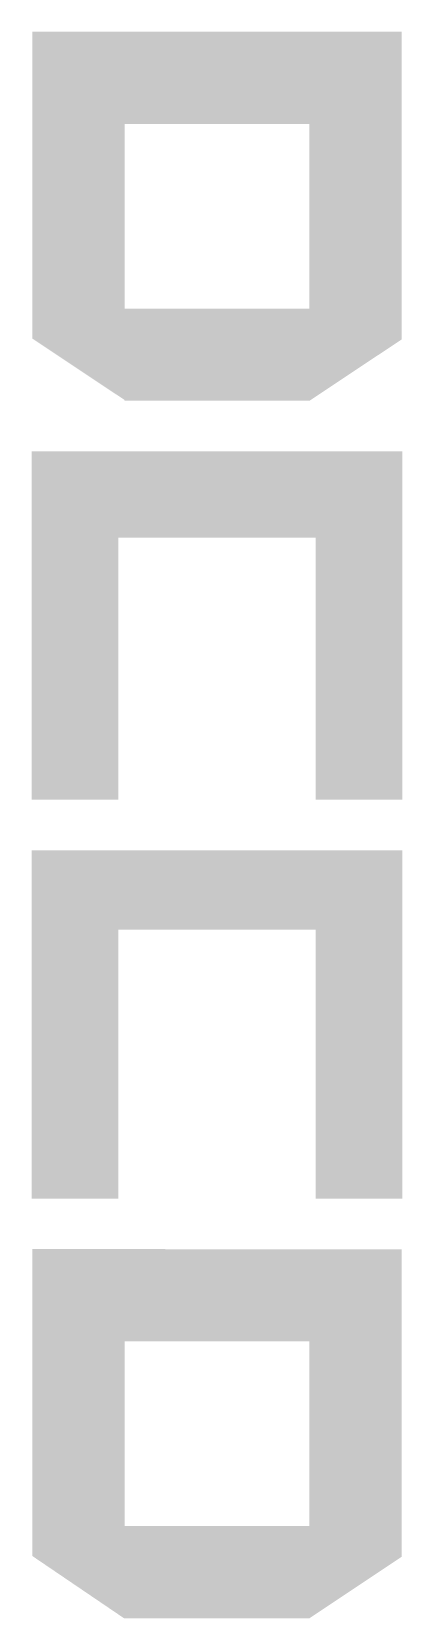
# Model space of a CAD drawing. Extents: x -492186 to 1868871, y -490204 to 147457.
# Drawn here: x 1868159 to 1868871, y -323957 to -320909 of the extents above.
import ezdxf

# ---------------------------------------------------------------- set-up
doc = ezdxf.new("R2010")
doc.units = 0
doc.header["$LTSCALE"] = 250
doc.header["$MEASUREMENT"] = 0
doc.layers.add('LOGO CHUAN', color=7, linetype='CONTINUOUS', true_color=0xaa2c32)
doc.layers.add('MAUGHI 2', color=250, linetype='CONTINUOUS')

msp = doc.modelspace()

# ---------------------------------------------------------------- hatches: boundary and pattern name
at = {"layer": 'LOGO CHUAN'}
h = msp.add_hatch(color=256, dxfattribs=at)
edge = h.paths.add_edge_path()
edge.add_spline(control_points=[(1868870, -320908.8), (1868870, -320908.8), (1868870, -321440.6), (1868870, -321440.6), (1868870, -321440.6), (1868870, -321440.6), (1868692.7, -321617.9), (1868692.7, -321617.9), (1868692.7, -321617.9), (1868692.7, -321617.9), (1868336.7, -321617.9), (1868336.7, -321617.9), (1868336.7, -321617.9), (1868336.7, -321617.9), (1868338.1, -321616.6), (1868338.1, -321616.6), (1868338.1, -321616.6), (1868338.1, -321616.6), (1868160.8, -321498.4), (1868160.8, -321498.4), (1868160.8, -321498.4), (1868160.8, -321498.4), (1868160.8, -320908.7), (1868160.8, -320908.7), (1868160.8, -320908.7), (1868160.8, -320908.7), (1868870, -320908.8), (1868870, -320908.8)], knot_values=[0, 0, 0, 0, 0.125, 0.125, 0.125, 0.1251, 0.25, 0.25, 0.25, 0.2501, 0.375, 0.375, 0.375, 0.3751, 0.5, 0.5, 0.5, 0.5001, 0.625, 0.625, 0.625, 0.6251, 0.75, 0.75, 0.75, 0.7501, 1, 1, 1, 1], degree=3, periodic=0)
edge = h.paths.add_edge_path(flags=16)
edge.add_spline(control_points=[(1868692.7, -321086), (1868692.7, -321086), (1868692.7, -321440.6), (1868692.7, -321440.6), (1868692.7, -321440.6), (1868692.7, -321440.6), (1868338.1, -321440.6), (1868338.1, -321440.6), (1868338.1, -321440.6), (1868338.1, -321440.6), (1868338.1, -321086), (1868338.1, -321086), (1868338.1, -321086), (1868338.1, -321086), (1868692.7, -321086), (1868692.7, -321086)], knot_values=[0, 0, 0, 0, 0.2, 0.2, 0.2, 0.2001, 0.4, 0.4, 0.4, 0.4001, 0.6, 0.6, 0.6, 0.6001, 1, 1, 1, 1], degree=3, periodic=0)
h = msp.add_hatch(color=256, dxfattribs=at)
edge = h.paths.add_edge_path()
edge.add_spline(control_points=[(1868870.8, -321715), (1868870.8, -321715), (1868870.8, -322384.4), (1868870.8, -322384.4), (1868870.8, -322384.4), (1868870.8, -322384.4), (1868704.8, -322384.4), (1868704.8, -322384.4), (1868704.8, -322384.4), (1868704.8, -322384.4), (1868704.8, -321881), (1868704.8, -321881), (1868704.8, -321881), (1868704.8, -321881), (1868325.9, -321881), (1868325.9, -321881), (1868325.9, -321881), (1868325.9, -321881), (1868325.9, -322384.4), (1868325.9, -322384.4), (1868325.9, -322384.4), (1868325.9, -322384.4), (1868159.5, -322384.4), (1868159.5, -322384.4), (1868159.5, -322384.4), (1868159.5, -322384.4), (1868159.5, -321715), (1868159.5, -321715), (1868159.5, -321715), (1868159.5, -321715), (1868870.8, -321715), (1868870.8, -321715)], knot_values=[0, 0, 0, 0, 0.111111, 0.111111, 0.111111, 0.111211, 0.222222, 0.222222, 0.222222, 0.222322, 0.333333, 0.333333, 0.333333, 0.333433, 0.444444, 0.444444, 0.444444, 0.444544, 0.555556, 0.555556, 0.555556, 0.555656, 0.666667, 0.666667, 0.666667, 0.666767, 0.777778, 0.777778, 0.777778, 0.777878, 1, 1, 1, 1], degree=3, periodic=0)
h = msp.add_hatch(color=256, dxfattribs=at)
edge = h.paths.add_edge_path()
edge.add_spline(control_points=[(1868870.8, -322481.5), (1868870.8, -322481.5), (1868870.8, -323150.9), (1868870.8, -323150.9), (1868870.8, -323150.9), (1868870.8, -323150.9), (1868704.8, -323150.9), (1868704.8, -323150.9), (1868704.8, -323150.9), (1868704.8, -323150.9), (1868704.8, -322634), (1868704.8, -322634), (1868704.8, -322634), (1868704.8, -322634), (1868325.9, -322633.9), (1868325.9, -322633.9), (1868325.9, -322633.9), (1868325.9, -322633.9), (1868325.9, -323150.9), (1868325.9, -323150.9), (1868325.9, -323150.9), (1868325.9, -323150.9), (1868159.4, -323150.9), (1868159.4, -323150.9), (1868159.4, -323150.9), (1868159.4, -323150.9), (1868159.5, -322481.5), (1868159.5, -322481.5), (1868159.5, -322481.5), (1868159.5, -322481.5), (1868870.8, -322481.5), (1868870.8, -322481.5)], knot_values=[0, 0, 0, 0, 0.111111, 0.111111, 0.111111, 0.111211, 0.222222, 0.222222, 0.222222, 0.222322, 0.333333, 0.333333, 0.333333, 0.333433, 0.444444, 0.444444, 0.444444, 0.444544, 0.555556, 0.555556, 0.555556, 0.555656, 0.666667, 0.666667, 0.666667, 0.666767, 0.777778, 0.777778, 0.777778, 0.777878, 1, 1, 1, 1], degree=3, periodic=0)
h = msp.add_hatch(color=256, dxfattribs=at)
edge = h.paths.add_edge_path()
edge.add_spline(control_points=[(1868869.9, -323248), (1868869.9, -323248), (1868869.9, -323779.9), (1868869.9, -323779.9), (1868869.9, -323779.9), (1868869.9, -323779.9), (1868692.6, -323957.1), (1868692.6, -323957.1), (1868692.6, -323957.1), (1868692.6, -323957.1), (1868336.6, -323957.1), (1868336.6, -323957.1), (1868336.6, -323957.1), (1868336.6, -323957.1), (1868160.7, -323837.6), (1868160.7, -323837.6), (1868160.7, -323837.6), (1868160.7, -323837.6), (1868160.7, -323247.9), (1868160.7, -323247.9), (1868160.7, -323247.9), (1868160.7, -323247.9), (1868869.9, -323248), (1868869.9, -323248)], knot_values=[0, 0, 0, 0, 0.142857, 0.142857, 0.142857, 0.142957, 0.285714, 0.285714, 0.285714, 0.285814, 0.428571, 0.428571, 0.428571, 0.428671, 0.571429, 0.571429, 0.571429, 0.571529, 0.714286, 0.714286, 0.714286, 0.714386, 1, 1, 1, 1], degree=3, periodic=0)
edge = h.paths.add_edge_path(flags=16)
edge.add_spline(control_points=[(1868692.6, -323425.3), (1868692.6, -323425.3), (1868692.6, -323779.8), (1868692.6, -323779.8), (1868692.6, -323779.8), (1868692.6, -323779.8), (1868338, -323779.8), (1868338, -323779.8), (1868338, -323779.8), (1868338, -323779.8), (1868338, -323425.2), (1868338, -323425.2), (1868338, -323425.2), (1868338, -323425.2), (1868692.6, -323425.3), (1868692.6, -323425.3)], knot_values=[0, 0, 0, 0, 0.2, 0.2, 0.2, 0.2001, 0.4, 0.4, 0.4, 0.4001, 0.6, 0.6, 0.6, 0.6001, 1, 1, 1, 1], degree=3, periodic=0)
at = {"layer": 'MAUGHI 2'}
h = msp.add_hatch(color=256, dxfattribs=at)
edge = h.paths.add_edge_path()
edge.add_spline(control_points=[(1868870, -321499.7), (1868870, -321499.7), (1868692.7, -321617.9), (1868692.7, -321617.9), (1868692.7, -321617.9), (1868692.7, -321617.9), (1868870, -321440.6), (1868870, -321440.6), (1868870, -321440.6), (1868870, -321440.6), (1868870, -321499.7), (1868870, -321499.7)], knot_values=[0, 0, 0, 0, 0.25, 0.25, 0.25, 0.2501, 0.5, 0.5, 0.5, 0.5001, 1, 1, 1, 1], degree=3, periodic=0)
h = msp.add_hatch(color=256, dxfattribs=at)
edge = h.paths.add_edge_path()
edge.add_spline(control_points=[(1868869.9, -323838.9), (1868869.9, -323838.9), (1868692.6, -323957.1), (1868692.6, -323957.1), (1868692.6, -323957.1), (1868692.6, -323957.1), (1868869.9, -323779.9), (1868869.9, -323779.9), (1868869.9, -323779.9), (1868869.9, -323779.9), (1868869.9, -323838.9), (1868869.9, -323838.9)], knot_values=[0, 0, 0, 0, 0.25, 0.25, 0.25, 0.2501, 0.5, 0.5, 0.5, 0.5001, 1, 1, 1, 1], degree=3, periodic=0)

doc.saveas('drawing.dxf')
